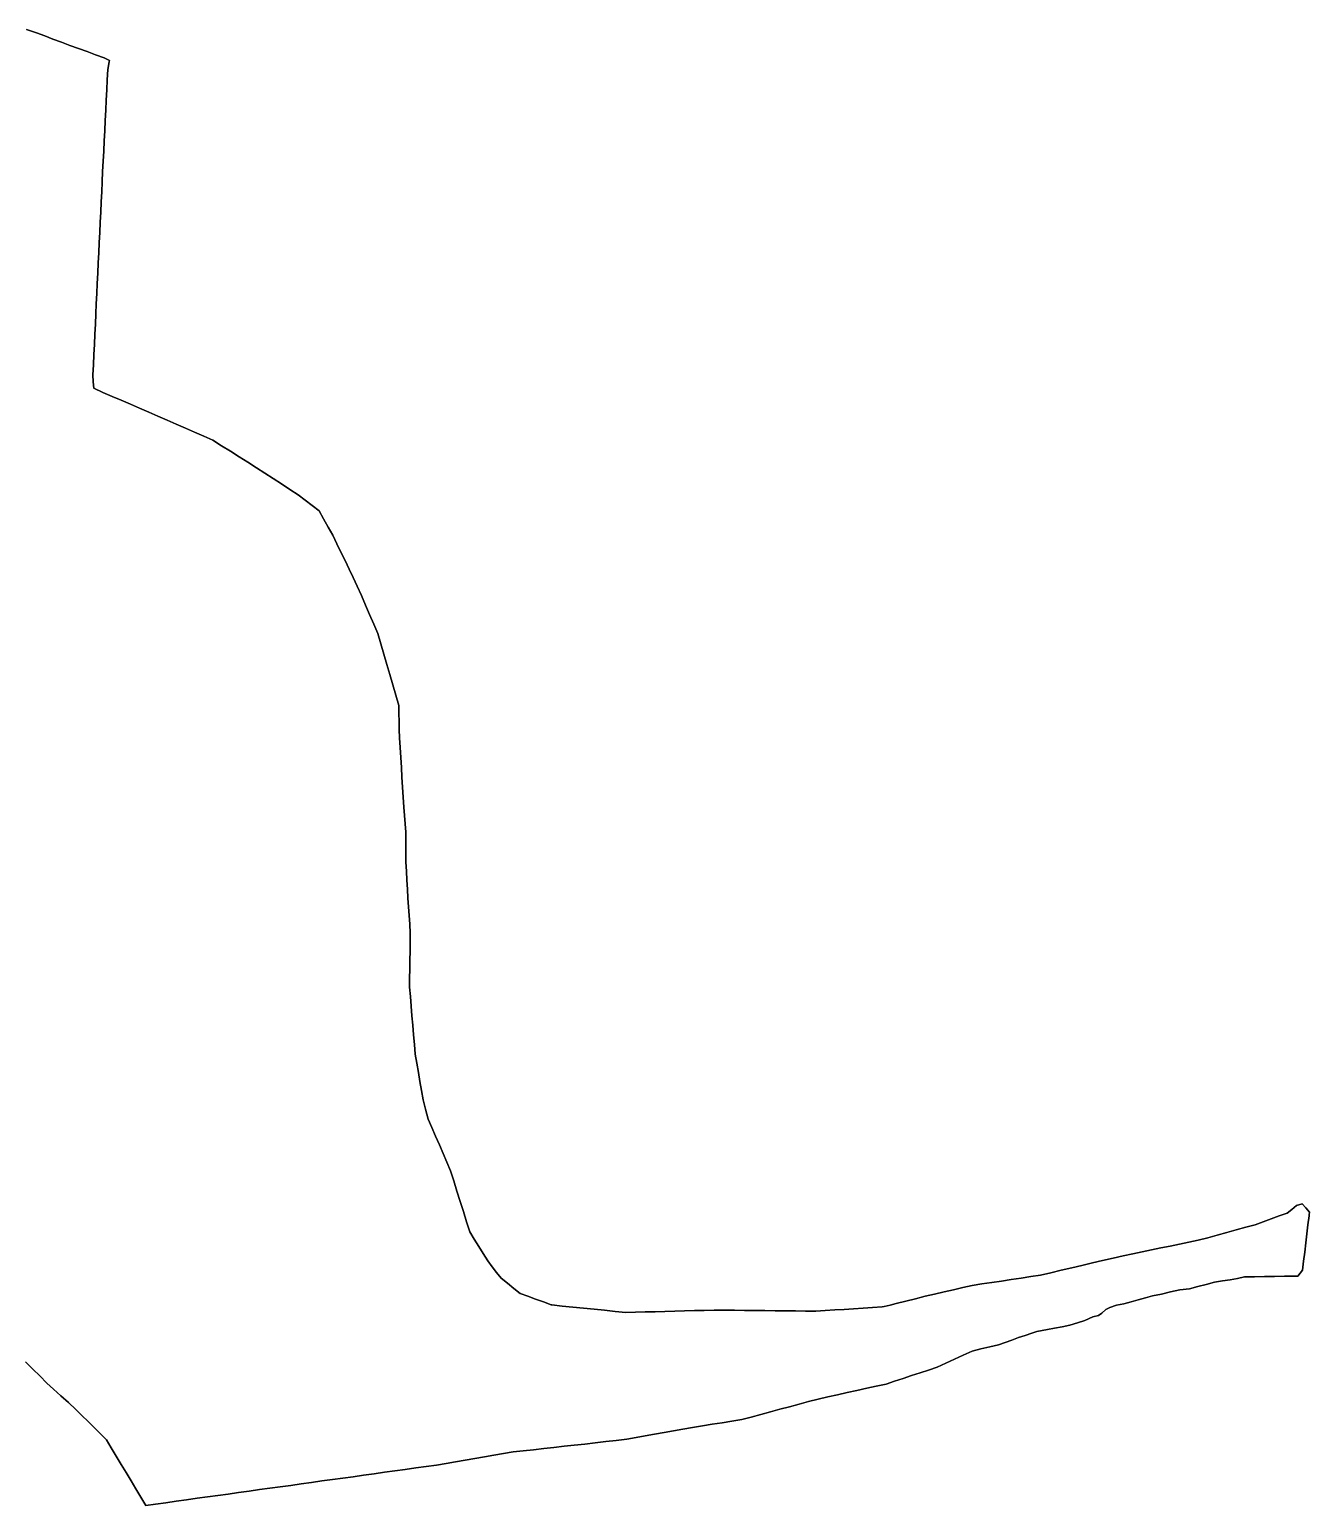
# Model space of a CAD drawing. Header units: inches. Extents: x 130170 to 284068, y 377793 to 804530.
# Drawn here: x 215956 to 217151, y 631694 to 633072 of the extents above; entities that cross this region are included whole.
import ezdxf

# ---------------------------------------------------------------- set-up
doc = ezdxf.new("R2010")
doc.units = ezdxf.units.IN
doc.header["$MEASUREMENT"] = 0
doc.layers.add('muni_il', color=7, linetype='Continuous')

msp = doc.modelspace()

# ---------------------------------------------------------------- linework, layer by layer
at = {"layer": 'muni_il'}
for points in [[(215953.4, 633071.7), (215962.8, 633068.5), (215970.5, 633065.7), (215978.1, 633062.8), (215986.1, 633059.9), (215994.1, 633056.9), (216002, 633054), (216010, 633051.1), (216018, 633048.1), (216025.9, 633045.2), (216031, 633042.9), (216030.8, 633041.6), (216030.8, 633041.6), (216029.4, 633034.4), (216029.4, 633034.4), (216028.9, 633024.8), (216028.5, 633015.3), (216028, 633005.8), (216027.5, 632996.3), (216027, 632986.8), (216026.5, 632977.3), (216026, 632967.8), (216025.6, 632958.3), (216025.1, 632948.8), (216024.6, 632939.3), (216024.6, 632939.2), (216024.1, 632929.7), (216023.7, 632920.2), (216023.2, 632910.8), (216022.8, 632901.3), (216022.3, 632891.8), (216021.9, 632882.3), (216021.4, 632872.8), (216021, 632863.3), (216020.5, 632853.8), (216020.1, 632844.3), (216019.6, 632834.8), (216019.1, 632825.3), (216018.7, 632815.8), (216018.2, 632806.3), (216017.8, 632796.8), (216017.3, 632787.3), (216016.9, 632777.8), (216016.4, 632768.3), (216016, 632758.8), (216015.5, 632749.3), (216015.5, 632749.3), (216015.9, 632743), (216016.3, 632736.8), (216024.8, 632733), (216033.4, 632729.3), (216042, 632725.6), (216050.5, 632721.9), (216059.1, 632718.2), (216067.6, 632714.4), (216076.2, 632710.7), (216084.8, 632707), (216093.3, 632703.3), (216101.9, 632699.6), (216110.5, 632695.8), (216119, 632692.1), (216127.6, 632688.4), (216135.7, 632683.2), (216143.9, 632678.1), (216152, 632672.9), (216160.2, 632667.8), (216168.3, 632662.6), (216176.1, 632657.6), (216183.9, 632652.6), (216191.7, 632647.5), (216199.5, 632642.5), (216207.3, 632637.5), (216213.8, 632632.5), (216220.2, 632627.5), (216226.7, 632622.5), (216230.9, 632614.9), (216235.2, 632607.3), (216239.4, 632599.8), (216243.3, 632591.8), (216247.1, 632583.9), (216250.9, 632576), (216254.7, 632568.1), (216258.5, 632560.1), (216262.4, 632552.2), (216266.2, 632543.3), (216270, 632534.5), (216273.9, 632525.6), (216277.7, 632516.7), (216281.6, 632507.9), (216284.3, 632498.3), (216287.1, 632488.7), (216289.9, 632479.1), (216292.7, 632469.6), (216295.4, 632460), (216298.2, 632450.4), (216301, 632440.8), (216301, 632440.8), (216301.2, 632433.3), (216301.4, 632425.8), (216301.6, 632418.2), (216301.8, 632410.7), (216301.8, 632410.7), (216302.4, 632401.4), (216302.9, 632392.2), (216303.5, 632382.9), (216304.1, 632373.7), (216304.7, 632364.4), (216305.2, 632355.2), (216305.8, 632345.9), (216305.8, 632345.9), (216306.4, 632338.1), (216307, 632330.3), (216307.6, 632322.5), (216307.6, 632322.5), (216307.6, 632313.2), (216307.6, 632303.9), (216307.6, 632294.6), (216307.6, 632294.6), (216308.2, 632286.2), (216308.7, 632277.8), (216309.2, 632269.4), (216309.7, 632260.9), (216309.7, 632260.9), (216310.2, 632252.8), (216310.8, 632244.6), (216311.3, 632236.5), (216311.8, 632228.3), (216311.8, 632228.3), (216311.7, 632219.9), (216311.6, 632211.5), (216311.5, 632203.1), (216311.3, 632194.7), (216311.2, 632186.3), (216311.1, 632177.9), (216311.1, 632177.9), (216311.9, 632169), (216312.6, 632160), (216313.4, 632151.1), (216314.2, 632142.2), (216314.9, 632133.2), (216315.7, 632124.3), (216316.4, 632115.4), (216316.4, 632115.4), (216317.9, 632106.9), (216319.4, 632098.3), (216320.9, 632089.8), (216322.4, 632081.3), (216323.9, 632072.8), (216323.9, 632072.8), (216326.2, 632063.8), (216328.5, 632054.7), (216332, 632046.7), (216335.5, 632038.6), (216339, 632030.6), (216342.5, 632022.5), (216345.9, 632014.5), (216349.4, 632006.4), (216352.4, 631996.9), (216355.4, 631987.4), (216358.4, 631977.9), (216361.4, 631968.4), (216364.4, 631958.8), (216367.4, 631949.3), (216371.6, 631942.6), (216375.7, 631935.8), (216379.9, 631929.1), (216384.1, 631922.3), (216388.3, 631916.9), (216392.5, 631911.6), (216396.7, 631906.2), (216402.6, 631901.4), (216408.5, 631896.7), (216414.4, 631891.9), (216421.7, 631889.3), (216428.9, 631886.6), (216436.2, 631884), (216443.4, 631881.3), (216443.9, 631881.2), (216453.8, 631880.2), (216463.6, 631879.2), (216473.5, 631878.2), (216483.4, 631877.2), (216493.2, 631876.2), (216503.1, 631875.2), (216513, 631874.2), (216522.1, 631874.4), (216531.3, 631874.7), (216540.5, 631874.9), (216549.6, 631875.1), (216558.8, 631875.4), (216568, 631875.6), (216577.1, 631875.9), (216586.3, 631876.1), (216595.5, 631876.4), (216605, 631876.3), (216614.5, 631876.2), (216624, 631876.1), (216633.5, 631876), (216643, 631875.9), (216652.5, 631875.8), (216662, 631875.7), (216671.5, 631875.6), (216680.9, 631875.5), (216690.4, 631875.4), (216699.3, 631876), (216708.1, 631876.5), (216716.9, 631877.1), (216725.8, 631877.7), (216734.6, 631878.2), (216743.4, 631878.8), (216752.3, 631879.3), (216754.4, 631879.6), (216760, 631881), (216765.6, 631882.4), (216774.6, 631884.7), (216783.7, 631887), (216792.7, 631889.3), (216801.4, 631891.3), (216810.2, 631893.3), (216818.9, 631895.4), (216827.7, 631897.4), (216836.4, 631899.4), (216845.6, 631900.8), (216854.7, 631902.2), (216863.8, 631903.5), (216873, 631904.9), (216882.1, 631906.3), (216891.2, 631907.7), (216900.4, 631909.1), (216910, 631911.3), (216919.7, 631913.6), (216929.4, 631915.8), (216939, 631918.1), (216948.7, 631920.4), (216958.3, 631922.6), (216968, 631924.9), (216977.6, 631927.1), (216986.4, 631929), (216995.1, 631930.8), (217003.9, 631932.6), (217012.6, 631934.4), (217021.4, 631936.2), (217030.1, 631938), (217038.9, 631939.8), (217047.6, 631941.6), (217056.5, 631944), (217065.3, 631946.4), (217074.2, 631948.9), (217083, 631951.3), (217091.9, 631953.7), (217100.8, 631956.1), (217108.2, 631958.8), (217115.7, 631961.6), (217123.2, 631964.3), (217130.6, 631967), (217135, 631970.4), (217139.3, 631973.9), (217144.7, 631975.7), (217144.7, 631975.7), (217148.1, 631971.7), (217151.4, 631967.8), (217151.1, 631965.2), (217151.1, 631964.5), (217151.1, 631964.5), (217150, 631956), (217149, 631947.5), (217148, 631939.1), (217147, 631930.6), (217146, 631922.1), (217144.9, 631913.6), (217140.6, 631908), (217134.4, 631908), (217128.1, 631908), (217118.8, 631907.9), (217109.5, 631907.7), (217100.2, 631907.5), (217090.8, 631907.4), (217084.1, 631906), (217077.4, 631904.6), (217070.1, 631903.6), (217062.8, 631902.6), (217055, 631900.4), (217047.2, 631898.3), (217039.3, 631896.2), (217030.5, 631895.4), (217021.8, 631893.3), (217013.2, 631891.2), (217005, 631889.7), (216998.3, 631887.9), (216991.6, 631886), (216984.8, 631884.2), (216978, 631882.3), (216971.4, 631880.9), (216964.9, 631878.7), (216961.3, 631877.1), (216957.4, 631873.5), (216954.4, 631871.3), (216949.2, 631870), (216941.7, 631866.8), (216934.7, 631864.4), (216927.6, 631862.4), (216920.4, 631860.7), (216913.5, 631859.5), (216906.7, 631858.3), (216897, 631856.4), (216892.3, 631854.9), (216886, 631852.8), (216879.7, 631850.7), (216873.6, 631848.2), (216867.3, 631846), (216861.1, 631843.9), (216852.9, 631842), (216844.6, 631840.1), (216836.4, 631838.2), (216828.2, 631834.4), (216820.1, 631830.6), (216811.9, 631826.8), (216803.8, 631823), (216795.8, 631820.4), (216787.9, 631817.8), (216779.9, 631815.2), (216772, 631812.6), (216764, 631810), (216756.1, 631807.4), (216747, 631805.4), (216738, 631803.4), (216728.9, 631801.4), (216719.9, 631799.4), (216710.8, 631797.4), (216701.8, 631795.4), (216692.7, 631793.3), (216683.8, 631791), (216674.9, 631788.6), (216665.9, 631786.2), (216657, 631783.8), (216648.1, 631781.4), (216639.1, 631779), (216630.2, 631776.6), (216621.3, 631774.2), (216612.1, 631772.7), (216602.9, 631771.3), (216593.7, 631769.8), (216584.6, 631768.3), (216575.4, 631766.8), (216566.2, 631765.4), (216557.5, 631763.8), (216548.8, 631762.2), (216540, 631760.6), (216531.3, 631759), (216522.6, 631757.4), (216513.9, 631755.8), (216504.1, 631754.7), (216494.3, 631753.6), (216484.5, 631752.5), (216474.7, 631751.4), (216465, 631750.3), (216455.4, 631749.3), (216445.9, 631748.2), (216436.4, 631747.2), (216426.9, 631746.1), (216417.4, 631745.1), (216407.8, 631744), (216398.9, 631742.5), (216390, 631740.9), (216381, 631739.4), (216372.1, 631737.9), (216363.1, 631736.3), (216354.2, 631734.8), (216345.3, 631733.3), (216336.3, 631731.7), (216326.6, 631730.4), (216316.9, 631729), (216307.1, 631727.7), (216297.4, 631726.3), (216287.7, 631725), (216278, 631723.6), (216268.3, 631722.3), (216258.5, 631720.9), (216248.8, 631719.6), (216239.1, 631718.2), (216229.4, 631716.9), (216219.6, 631715.5), (216209.9, 631714.2), (216200.2, 631712.8), (216190.5, 631711.5), (216180.7, 631710.1), (216171, 631708.8), (216161.3, 631707.4), (216151.6, 631706.1), (216141.8, 631704.7), (216132.1, 631703.4), (216122.4, 631702), (216112.7, 631700.7), (216102.9, 631699.3), (216093.2, 631698), (216083.5, 631696.6), (216073.8, 631695.3), (216064.8, 631694), (216060.2, 631701.7), (216055.6, 631709.4), (216051.1, 631717), (216046.5, 631724.7), (216041.9, 631732.4), (216037.3, 631740.1), (216032.7, 631747.7), (216028.1, 631755.4), (216022.4, 631761.1), (216016.7, 631766.7), (216011, 631772.4), (216005.3, 631778), (215999.6, 631783.7), (215992.6, 631790), (215985.7, 631796.3), (215978.8, 631802.6), (215972.4, 631808.3), (215965.9, 631814.9), (215959.3, 631821.4), (215952.7, 631828)], [(215952.7, 631828), (215959.3, 631821.4), (215965.9, 631814.9), (215972.4, 631808.3), (215978.8, 631802.6), (215985.7, 631796.3), (215992.6, 631790), (215999.6, 631783.7), (216005.3, 631778), (216011, 631772.4), (216016.7, 631766.7), (216022.4, 631761.1), (216028.1, 631755.4), (216032.7, 631747.7), (216037.3, 631740.1), (216041.9, 631732.4), (216046.5, 631724.7), (216051.1, 631717), (216055.6, 631709.4), (216060.2, 631701.7), (216064.8, 631694), (216073.8, 631695.3), (216083.5, 631696.6), (216093.2, 631698), (216102.9, 631699.3), (216112.7, 631700.7), (216122.4, 631702), (216132.1, 631703.4), (216141.8, 631704.7), (216151.6, 631706.1), (216161.3, 631707.4), (216171, 631708.8), (216180.7, 631710.1), (216190.5, 631711.5), (216200.2, 631712.8), (216209.9, 631714.2), (216219.6, 631715.5), (216229.4, 631716.9), (216239.1, 631718.2), (216248.8, 631719.6), (216258.5, 631720.9), (216268.3, 631722.3), (216278, 631723.6), (216287.7, 631725), (216297.4, 631726.3), (216307.1, 631727.7), (216316.9, 631729), (216326.6, 631730.4), (216336.3, 631731.7), (216345.3, 631733.3), (216354.2, 631734.8), (216363.1, 631736.3), (216372.1, 631737.9), (216381, 631739.4), (216390, 631740.9), (216398.9, 631742.5), (216407.8, 631744), (216417.4, 631745.1), (216426.9, 631746.1), (216436.4, 631747.2), (216445.9, 631748.2), (216455.4, 631749.3), (216465, 631750.3), (216474.7, 631751.4), (216484.5, 631752.5), (216494.3, 631753.6), (216504.1, 631754.7), (216513.9, 631755.8), (216522.6, 631757.4), (216531.3, 631759), (216540, 631760.6), (216548.8, 631762.2), (216557.5, 631763.8), (216566.2, 631765.4), (216575.4, 631766.8), (216584.6, 631768.3), (216593.7, 631769.8), (216602.9, 631771.3), (216612.1, 631772.7), (216621.3, 631774.2), (216630.2, 631776.6), (216639.1, 631779), (216648.1, 631781.4), (216657, 631783.8), (216665.9, 631786.2), (216674.9, 631788.6), (216683.8, 631791), (216692.7, 631793.3), (216701.8, 631795.4), (216710.8, 631797.4), (216719.9, 631799.4), (216728.9, 631801.4), (216738, 631803.4), (216747, 631805.4), (216756.1, 631807.4), (216764, 631810), (216772, 631812.6), (216779.9, 631815.2), (216787.9, 631817.8), (216795.8, 631820.4), (216803.8, 631823), (216811.9, 631826.8), (216820.1, 631830.6), (216828.2, 631834.4), (216836.4, 631838.2), (216844.6, 631840.1), (216852.9, 631842), (216861.1, 631843.9), (216867.3, 631846), (216873.6, 631848.2), (216879.7, 631850.7), (216886, 631852.8), (216892.3, 631854.9), (216897, 631856.4), (216906.7, 631858.3), (216913.5, 631859.5), (216920.4, 631860.7), (216927.6, 631862.4), (216934.7, 631864.4), (216941.7, 631866.8), (216949.2, 631870), (216954.4, 631871.3), (216957.4, 631873.5), (216961.3, 631877.1), (216964.9, 631878.7), (216971.4, 631880.9), (216978, 631882.3), (216984.8, 631884.2), (216991.6, 631886), (216998.3, 631887.9), (217005, 631889.7), (217013.2, 631891.2), (217021.8, 631893.3), (217030.5, 631895.4), (217039.3, 631896.2), (217047.2, 631898.3), (217055, 631900.4), (217062.8, 631902.6), (217070.1, 631903.6), (217077.4, 631904.6), (217084.1, 631906), (217090.8, 631907.4), (217100.2, 631907.5), (217109.5, 631907.7), (217118.8, 631907.9), (217128.1, 631908), (217134.4, 631908), (217140.6, 631908), (217144.9, 631913.6), (217146, 631922.1), (217147, 631930.6), (217148, 631939.1), (217149, 631947.5), (217150, 631956), (217151.1, 631964.5), (217151.1, 631964.5), (217151.1, 631965.2), (217151.4, 631967.8), (217148.1, 631971.7), (217144.7, 631975.7), (217144.7, 631975.7), (217139.3, 631973.9), (217135, 631970.4), (217130.6, 631967), (217123.2, 631964.3), (217115.7, 631961.6), (217108.2, 631958.8), (217100.8, 631956.1), (217091.9, 631953.7), (217083, 631951.3), (217074.2, 631948.9), (217065.3, 631946.4), (217056.5, 631944), (217047.6, 631941.6), (217038.9, 631939.8), (217030.1, 631938), (217021.4, 631936.2), (217012.6, 631934.4), (217003.9, 631932.6), (216995.1, 631930.8), (216986.4, 631929), (216977.6, 631927.1), (216968, 631924.9), (216958.3, 631922.6), (216948.7, 631920.4), (216939, 631918.1), (216929.4, 631915.8), (216919.7, 631913.6), (216910, 631911.3), (216900.4, 631909.1), (216891.2, 631907.7), (216882.1, 631906.3), (216873, 631904.9), (216863.8, 631903.5), (216854.7, 631902.2), (216845.6, 631900.8), (216836.4, 631899.4), (216827.7, 631897.4), (216818.9, 631895.4), (216810.2, 631893.3), (216801.4, 631891.3), (216792.7, 631889.3), (216783.7, 631887), (216774.6, 631884.7), (216765.6, 631882.4), (216760, 631881), (216754.4, 631879.6), (216752.3, 631879.3), (216743.4, 631878.8), (216734.6, 631878.2), (216725.8, 631877.7), (216716.9, 631877.1), (216708.1, 631876.5), (216699.3, 631876), (216690.4, 631875.4), (216680.9, 631875.5), (216671.5, 631875.6), (216662, 631875.7), (216652.5, 631875.8), (216643, 631875.9), (216633.5, 631876), (216624, 631876.1), (216614.5, 631876.2), (216605, 631876.3), (216595.5, 631876.4), (216586.3, 631876.1), (216577.1, 631875.9), (216568, 631875.6), (216558.8, 631875.4), (216549.6, 631875.1), (216540.5, 631874.9), (216531.3, 631874.7), (216522.1, 631874.4), (216513, 631874.2), (216503.1, 631875.2), (216493.2, 631876.2), (216483.4, 631877.2), (216473.5, 631878.2), (216463.6, 631879.2), (216453.8, 631880.2), (216443.9, 631881.2), (216443.4, 631881.3), (216436.2, 631884), (216428.9, 631886.6), (216421.7, 631889.3), (216414.4, 631891.9), (216408.5, 631896.7), (216402.6, 631901.4), (216396.7, 631906.2), (216392.5, 631911.6), (216388.3, 631916.9), (216384.1, 631922.3), (216379.9, 631929.1), (216375.7, 631935.8), (216371.6, 631942.6), (216367.4, 631949.3), (216364.4, 631958.8), (216361.4, 631968.4), (216358.4, 631977.9), (216355.4, 631987.4), (216352.4, 631996.9), (216349.4, 632006.4), (216345.9, 632014.5), (216342.5, 632022.5), (216339, 632030.6), (216335.5, 632038.6), (216332, 632046.7), (216328.5, 632054.7), (216326.2, 632063.8), (216323.9, 632072.8), (216323.9, 632072.8), (216322.4, 632081.3), (216320.9, 632089.8), (216319.4, 632098.3), (216317.9, 632106.9), (216316.4, 632115.4), (216316.4, 632115.4), (216315.7, 632124.3), (216314.9, 632133.2), (216314.2, 632142.2), (216313.4, 632151.1), (216312.6, 632160), (216311.9, 632169), (216311.1, 632177.9), (216311.1, 632177.9), (216311.2, 632186.3), (216311.3, 632194.7), (216311.5, 632203.1), (216311.6, 632211.5), (216311.7, 632219.9), (216311.8, 632228.3), (216311.8, 632228.3), (216311.3, 632236.5), (216310.8, 632244.6), (216310.2, 632252.8), (216309.7, 632260.9), (216309.7, 632260.9), (216309.2, 632269.4), (216308.7, 632277.8), (216308.2, 632286.2), (216307.6, 632294.6), (216307.6, 632294.6), (216307.6, 632303.9), (216307.6, 632313.2), (216307.6, 632322.5), (216307.6, 632322.5), (216307, 632330.3), (216306.4, 632338.1), (216305.8, 632345.9), (216305.8, 632345.9), (216305.2, 632355.2), (216304.7, 632364.4), (216304.1, 632373.7), (216303.5, 632382.9), (216302.9, 632392.2), (216302.4, 632401.4), (216301.8, 632410.7), (216301.8, 632410.7), (216301.6, 632418.2), (216301.4, 632425.8), (216301.2, 632433.3), (216301, 632440.8), (216301, 632440.8), (216298.2, 632450.4), (216295.4, 632460), (216292.7, 632469.6), (216289.9, 632479.1), (216287.1, 632488.7), (216284.3, 632498.3), (216281.6, 632507.9), (216277.7, 632516.7), (216273.9, 632525.6), (216270, 632534.5), (216266.2, 632543.3), (216262.4, 632552.2), (216258.5, 632560.1), (216254.7, 632568.1), (216250.9, 632576), (216247.1, 632583.9), (216243.3, 632591.8), (216239.4, 632599.8), (216235.2, 632607.3), (216230.9, 632614.9), (216226.7, 632622.5), (216220.2, 632627.5), (216213.8, 632632.5), (216207.3, 632637.5), (216199.5, 632642.5), (216191.7, 632647.5), (216183.9, 632652.6), (216176.1, 632657.6), (216168.3, 632662.6), (216160.2, 632667.8), (216152, 632672.9), (216143.9, 632678.1), (216135.7, 632683.2), (216127.6, 632688.4), (216119, 632692.1), (216110.5, 632695.8), (216101.9, 632699.6), (216093.3, 632703.3), (216084.8, 632707), (216076.2, 632710.7), (216067.6, 632714.4), (216059.1, 632718.2), (216050.5, 632721.9), (216042, 632725.6), (216033.4, 632729.3), (216024.8, 632733), (216016.3, 632736.8), (216015.9, 632743), (216015.5, 632749.3), (216015.5, 632749.3), (216016, 632758.8), (216016.4, 632768.3), (216016.9, 632777.8), (216017.3, 632787.3), (216017.8, 632796.8), (216018.2, 632806.3), (216018.7, 632815.8), (216019.1, 632825.3), (216019.6, 632834.8), (216020.1, 632844.3), (216020.5, 632853.8), (216021, 632863.3), (216021.4, 632872.8), (216021.9, 632882.3), (216022.3, 632891.8), (216022.8, 632901.3), (216023.2, 632910.8), (216023.7, 632920.2), (216024.1, 632929.7), (216024.6, 632939.2), (216024.6, 632939.3), (216025.1, 632948.8), (216025.6, 632958.3), (216026, 632967.8), (216026.5, 632977.3), (216027, 632986.8), (216027.5, 632996.3), (216028, 633005.8), (216028.5, 633015.3), (216028.9, 633024.8), (216029.4, 633034.4), (216029.4, 633034.4), (216030.8, 633041.6), (216030.8, 633041.6), (216031, 633042.9), (216025.9, 633045.2), (216018, 633048.1), (216010, 633051.1), (216002, 633054), (215994.1, 633056.9), (215986.1, 633059.9), (215978.1, 633062.8), (215970.5, 633065.7), (215962.8, 633068.5), (215953.4, 633071.7)]]:
    msp.add_lwpolyline(points, dxfattribs=at)

doc.saveas('drawing.dxf')
